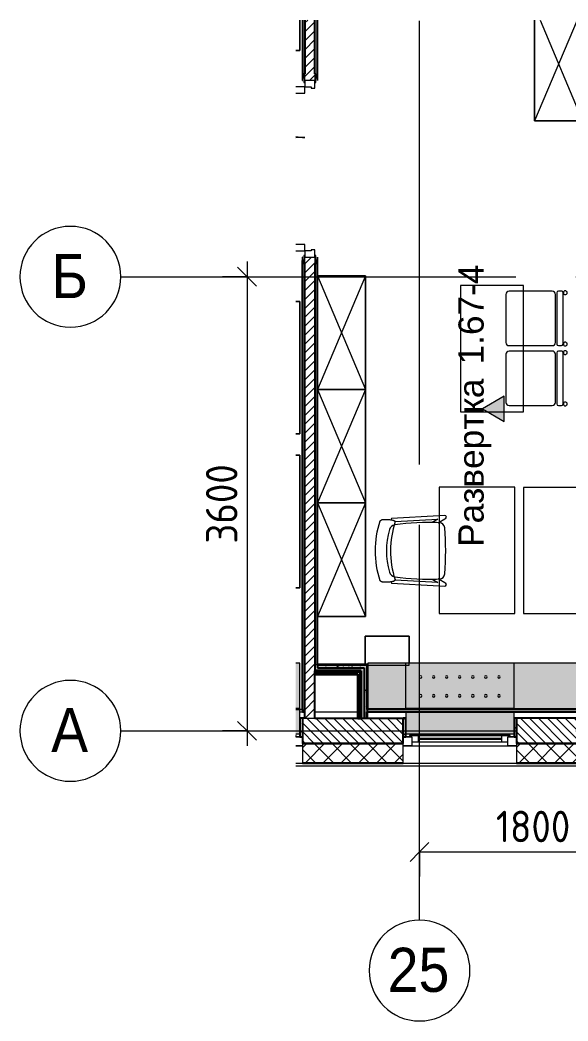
# Model space of a CAD drawing. Header units: millimetres. Extents: x 855 to 54851, y -2301 to 5636.
# Drawn here: x 7308 to 11657, y -2301 to 5636 of the extents above; entities that cross this region are included whole.
import ezdxf

# ---------------------------------------------------------------- set-up
doc = ezdxf.new("R2010")
doc.units = ezdxf.units.MM
doc.linetypes.add('Осевая', pattern=[3175, 635, -476.25, 1587.5, -476.25])
for name, color, linetype, lineweight in [('A-ANNO-DIMS', 7, 'Continuous', 9), ('A-ANNO-DIMS-100', 7, 'Continuous', 9), ('A-DOOR', 7, 'Continuous', 9), ('A-DOOR-1', 7, 'Continuous', 13), ('A-DOOR-FRAM', 7, 'Continuous', 13), ('A-GLAZ', 7, 'Continuous', 9), ('A-GLAZ-1', 7, 'Continuous', 13), ('A-WALL', 7, 'Continuous', 9), ('G-ANNO-SYMB', 7, 'Continuous', 9), ('I-FURN', 7, 'Continuous', 9), ('I-WALL', 7, 'Continuous', 9), ('Знаки', 7, 'Continuous', 9), ('Оси', 7, 'Continuous', 9), ('Оси-1', 7, 'Continuous', 20), ('Оси-2', 7, 'Осевая', 9)]:
    doc.layers.add(name, color=color, linetype=linetype, lineweight=lineweight)
for name, color, linetype, lineweight, true_color in [('A-WALL-1', 7, 'Continuous', 25, 0x3c3c3c), ('A-WALL-2', 7, 'Continuous', 35, 0x3c3c3c), ('A-WALL-3', 7, 'Continuous', 13, 0x3c3c3c), ('A-WALL-FNSH-1', 7, 'Continuous', 13, 0x3c3c3c), ('A-WALL-FNSH-2', 7, 'Continuous', 9, 0x3c3c3c), ('I-FURN-1', 7, 'Continuous', 9, 0xf0f0f0), ('I-FURN-2', 7, 'Continuous', 9, 0xaaaaaa)]:
    doc.layers.add(name, color=color, linetype=linetype, lineweight=lineweight, true_color=true_color)
doc.styles.add('Arial', font='arial.ttf', dxfattribs={"width": 0.9, "height": 350})
doc.styles.add('Arial_1', font='arial.ttf', dxfattribs={"height": 200})
doc.styles.add('ISOCPEUR_1', font='isocpeur.ttf', dxfattribs={"width": 0.9, "height": 250})
doc.dimstyles.new('ISO-2_5_0_9К_БОЛЬШОЙ', dxfattribs={"dimscale": 304.8, "dimtxt": 248.995294, "dimasz": 0.492126, "dimexe": 0.393701, "dimexo": 0.984252, "dimgap": 0, "dimtad": 1, "dimdec": 0, "dimrnd": 10, "dimzin": 0, "dimdsep": 46, "dimtxsty": 'ISOCPEUR_1', "dimblk1": 'OBLIQUE', "dimblk2": 'OBLIQUE', "dimsah": 1, "dimcen": 0.09, "dimdle": 0.393701, "dimazin": 0, "dimtfac": 1, "dimtdec": 4, "dimtix": 1, "dimtmove": 0, "dimatfit": 3, "dimfxl": 1, "dimtvp": 1, "dimtolj": 1, "dimtzin": 0, "dimarcsym": 2})
pattern_1 = [(0, (-82380.944, 0), (121.92, 30.48), [10.058, -81.382, 10.058, -81.382, -487.68]), (0, (-82380.944, 0), (121.92, 30.48), [-182.88, 10.058, -172.822, 10.058, -81.382, -213.36]), (0, (-82380.944, 0), (121.92, 30.48), [-457.2, 10.058, -50.902, 10.058, -142.342]), (120, (-82335.224, 15.24), (-87.356454, 90.345817), [10.058, -81.382, 10.058, -81.382, -487.68]), (120, (-82335.224, 15.24), (-87.356454, 90.345817), [-182.88, 10.058, -172.822, 10.058, -81.382, -213.36]), (120, (-82335.224, 15.24), (-87.356454, 90.345817), [-457.2, 10.058, -50.902, 10.058, -142.342]), (240, (-82319.984, 76.2), (-34.563546, -120.825817), [10.058, -81.382, 10.058, -81.382, -487.68]), (240, (-82319.984, 76.2), (-34.563546, -120.825817), [-182.88, 10.058, -172.822, 10.058, -81.382, -213.36]), (240, (-82319.984, 76.2), (-34.563546, -120.825817), [-457.2, 10.058, -50.902, 10.058, -142.342])]
pattern_2 = [(45, (-82380.94, 0), (-106.06602, 106.06602), []), (135, (-82380.94, 0), (-106.06602, -106.06602), [])]

# ---------------------------------------------------------------- blocks, each defined once
blk = doc.blocks.new('110_Дверь_СКБ_2Ст - Д-5_п_ Из игровой в коридор-32215844-План разверток пом_ 1_67_ Этаж 1')
at = {"layer": 'A-DOOR'}
for centre, radius, start, end in [((-637.5, 40), 900, 0, 4.61887), ((662.5, 40), 400, 169.57599, 180)]:
    blk.add_arc(centre, radius, start, end, dxfattribs=at)
at = {"layer": 'A-DOOR-1'}
for p, q in [((-637.5, 112.3), (-637.5, 40)), ((-587.5, 40), (-587.5, 112.3)), ((612.5, 112.3), (612.5, 40)), ((662.5, 40), (662.5, 112.3)), ((-637.5, 40), (-587.5, 40)), ((612.5, 40), (662.5, 40))]:
    blk.add_line(p, q, dxfattribs=at)
at = {"layer": 'A-DOOR-FRAM'}
for p, q in [((-672.5, 48), (-742.5, 48)), ((-742.5, 48), (-742.5, 40)), ((-742.5, 40), (-672.5, 40)), ((-637.5, 40), (-687.5, 40)), ((-687.5, 40), (-687.5, -40)), ((-672.5, 40), (-672.5, 48)), ((-637.5, -10), (-637.5, 40)), ((662.5, 40), (662.5, -10)), ((712.5, 40), (662.5, 40)), ((767.5, 48), (697.5, 48)), ((697.5, 48), (697.5, 40)), ((697.5, 40), (767.5, 40)), ((712.5, -40), (712.5, 40)), ((767.5, 40), (767.5, 48)), ((-672.5, -40), (-742.5, -40)), ((-742.5, -40), (-742.5, -48)), ((-742.5, -48), (-672.5, -48)), ((-672.5, -39), (-687.5, -39)), ((-687.5, -39), (-687.5, -40)), ((-687.5, -40), (-627.5, -40)), ((-687.5, -40), (-672.5, -40)), ((-672.5, -40), (-672.5, -39)), ((-672.5, -48), (-672.5, -40)), ((-627.5, -10), (-637.5, -10)), ((-627.5, -40), (-627.5, -10)), ((662.5, -10), (652.5, -10)), ((652.5, -10), (652.5, -40)), ((652.5, -40), (712.5, -40)), ((712.5, -39), (697.5, -39)), ((697.5, -39), (697.5, -40)), ((697.5, -40), (712.5, -40)), ((767.5, -40), (697.5, -40)), ((697.5, -40), (697.5, -48)), ((697.5, -48), (767.5, -48)), ((712.5, -40), (712.5, -39)), ((767.5, -48), (767.5, -40))]:
    blk.add_line(p, q, dxfattribs=at)
blk = doc.blocks.new('120_Окно_СКБ_1Ст - 120_Окно_СКБ_1Ст 900х2500_h_ с форточкой-22876038-План разверток пом_ 1_67_ Этаж 1')
at = {"layer": 'A-GLAZ'}
for p, q in [((-397.7, -57), (-450, -57)), ((-430, -127), (-400, -127))]:
    blk.add_line(p, q, dxfattribs=at)
at = {"layer": 'A-GLAZ-1'}
for p, q in [((-450, -127), (-450, -57)), ((-450, -57), (-397.7, -57)), ((-397.7, -127), (-450, -127)), ((-397.7, -127), (-400, -127)), ((-400, -127), (-400, -137)), ((-400, -137), (-397.7, -137)), ((-397.7, -137), (-400, -137))]:
    blk.add_line(p, q, dxfattribs=at)
blk = doc.blocks.new('120_Окно_СКБ_1Ст - 120_Окно_СКБ_1Ст 900х2500_h_ с форточкой-V1-План разверток пом_ 1_67_ Этаж 1')
at = {"layer": 'A-GLAZ'}
for p, q in [((450, -57), (-450, -57)), ((-430, -127), (-400, -127)), ((-330, -107), (330, -107)), ((330, -117), (-330, -117)), ((400, -127), (430, -127))]:
    blk.add_line(p, q, dxfattribs=at)
at = {"layer": 'A-GLAZ-1'}
for p, q in [((-450, -127), (-450, -57)), ((-450, -57), (-380, -57)), ((-380, -57), (-380, -127)), ((380, -127), (380, -57)), ((380, -57), (450, -57)), ((450, -57), (450, -127)), ((-380, -127), (-450, -127)), ((-380, -127), (-400, -127)), ((-400, -127), (-400, -137)), ((-400, -137), (400, -137)), ((400, -137), (-400, -137)), ((380, -87), (-380, -87)), ((-380, -87), (-380, -127)), ((-330, -137), (-330, -87)), ((330, -137), (330, -87)), ((380, -127), (380, -87)), ((450, -127), (380, -127)), ((400, -127), (380, -127)), ((400, -137), (400, -127))]:
    blk.add_line(p, q, dxfattribs=at)
blk = doc.blocks.new('Стол базовый прямоугольный - 1_89-25401668-План разверток пом_ 1_67_ Этаж 1')
at = {"layer": 'I-FURN-1'}
for p, q in [((500, 250), (-500, 250)), ((-500, 250), (-500, -250)), ((500, -250), (500, 250)), ((-500, -250), (500, -250))]:
    blk.add_line(p, q, dxfattribs=at)
blk = doc.blocks.new('M_Стул-Breuer - 1_87-25466819-План разверток пом_ 1_67_ Этаж 1')
at = {"layer": 'I-FURN-1'}
for p, q in [((190.5, 241.3), (-190.5, 241.3)), ((-215.9, 215.9), (-215.9, 100)), ((215.9, 100), (215.9, 215.9)), ((-215.9, 100), (-215.9, -127)), ((215.9, -127), (215.9, 100)), ((-190.5, -152.4), (190.5, -152.4)), ((-215.9, -176.2), (-215.9, -200.8)), ((203.2, -163.5), (-203.2, -163.5)), ((-203.2, -213.5), (203.2, -213.5)), ((215.9, -200.8), (215.9, -176.2))]:
    blk.add_line(p, q, dxfattribs=at)
for centre, radius, start, end in [((-190.5, 215.9), 25.4, 90, 180), ((190.5, 215.9), 25.4, 0, 90), ((-190.5, -127), 25.4, 180, 270), ((190.5, -127), 25.4, 270, 360), ((-203.5, -230.6), 15.1, 360, 180), ((-203.5, -230.6), 15.1, 180, 360), ((-203.2, -176.2), 12.7, 90, 180), ((-203.2, -200.8), 12.7, 180, 270), ((203.7, -230.6), 15.1, 360, 180), ((203.7, -230.6), 15.1, 180, 360), ((203.2, -176.2), 12.7, 360, 90), ((203.2, -200.8), 12.7, 270, 360)]:
    blk.add_arc(centre, radius, start, end, dxfattribs=at)
blk = doc.blocks.new('Стол базовый прямоугольный - 1_288-25474731-План разверток пом_ 1_67_ Этаж 1')
at = {"layer": 'I-FURN-1'}
for p, q in [((500, 300), (-500, 300)), ((-500, 300), (-500, -300)), ((500, -300), (500, 300)), ((-500, -300), (500, -300))]:
    blk.add_line(p, q, dxfattribs=at)
blk = doc.blocks.new('Chair_1 noor 78578 - 1_4-25422005-План разверток пом_ 1_67_ Этаж 1')
at = {"layer": 'I-FURN'}
for p, q in [((-130.5, 405.7), (-130.5, 344.8)), ((359.1, 344.8), (359.1, 405.7)), ((-141.2, 329.7), (-162.6, -47.4)), ((391.2, -47.4), (369.8, 329.7)), ((-136.5, -37.1), (-117.3, 302)), ((345.9, 302), (365.1, -37.1)), ((-110.2, 8.6), (-136.5, -37.1)), ((365.1, -37.1), (338.8, 8.6)), ((-162.6, -47.4), (-165.1, -92)), ((-139.7, -93.5), (-113.1, -47.4)), ((-113.1, -47.4), (-108.8, -39.9)), ((-108.5, -47.4), (-108.4, -49.7)), ((337, -49.7), (337.1, -47.4)), ((337.4, -39.9), (341.7, -47.4)), ((341.7, -47.4), (368.3, -93.5)), ((393.7, -92), (391.2, -47.4))]:
    blk.add_line(p, q, dxfattribs=at)
for centre, radius, start, end in [((114.3, -271.9), 732.8, 71.31737, 108.68328), ((114.3, -279.3), 660.4, 111.69998, 112.75632), ((-37.4, 344.8), 93.1, 180, 204.98637), ((-37.4, 344.8), 93.1, 186.47848, 204.98637), ((114.3, -408), 746, 71.94453, 107.82764), ((-41.4, 297.5), 50.8, 106.17353, 171.9659), ((114.3, -239.2), 609.6, 73.82647, 106.17353), ((270, 297.5), 50.8, 8.0341, 73.82647), ((266, 344.8), 93.1, 334.47697, 360), ((266, 344.8), 93.1, 335.01363, 353.52152), ((114.3, -279.3), 660.4, 67.24368, 68.30002), ((-116, 308.2), 6.35, 204.98637, 258.40915), ((-116, 308.2), 6.35, 204.98637, 287.82764), ((1798.9, 37.7), 1909.3, 171.9659, 182.55516), ((-1570.3, 37.7), 1909.3, 357.44484, 8.0341), ((344.3, 307.4), 6.35, 281.41858, 334.47697), ((344.6, 308.2), 6.35, 281.59085, 335.01363), ((1798.9, 37.7), 1909.3, 180.87613, 182.33066), ((-1570.3, 37.7), 1909.3, 357.66934, 359.12387), ((-64, -47.7), 44.5, 182.62606, 265.09121), ((292.6, -47.7), 44.4, 275.93956, 357.37394), ((-152.4, -92.7), 12.7, 176.75, 356.75), ((114.8, 2033.8), 2133.6, 265.09121, 274.90442), ((381, -92.7), 12.7, 183.25, 3.25)]:
    blk.add_arc(centre, radius, start, end, dxfattribs=at)
for points in [[(-120.4, 422.3), (-122, 420.8), (-124.7, 417.8), (-127.8, 413.5), (-129.8, 409.4), (-130.4, 406.9), (-130.5, 405.7)], [(359.1, 405.7), (359, 406.9), (358.4, 409.4), (356.4, 413.5), (353.3, 417.8), (350.6, 420.8), (349, 422.3)]]:
    blk.add_open_spline(points, degree=3, dxfattribs=at)
blk = doc.blocks.new('Шкаф параметрический - 1_268-V7-План разверток пом_ 1_67_ Этаж 1')
at = {"layer": 'I-FURN-1'}
for p, q in [((101.4, 42.8), (900, 380)), ((900, 380), (101.4, 380)), ((101.4, 380), (900, 380)), ((101.4, 337.2), (900, 0)), ((900, 0), (900, 380)), ((900, 380), (900, 0)), ((101.4, 0), (900, 0)), ((900, 0), (101.4, 0))]:
    blk.add_line(p, q, dxfattribs=at)
blk = doc.blocks.new('Шкаф параметрический - 1_286-25588646-План разверток пом_ 1_67_ Этаж 1')
at = {"layer": 'I-FURN-1'}
for p, q in [((0, 0), (900, 380)), ((0, 380), (900, 0)), ((900, 380), (0, 380)), ((0, 380), (0, 0)), ((0, 0), (0, 380)), ((0, 380), (900, 380)), ((900, 0), (900, 380)), ((900, 380), (900, 0)), ((0, 0), (900, 0)), ((900, 0), (0, 0))]:
    blk.add_line(p, q, dxfattribs=at)
blk = doc.blocks.new('Зашивка радиатора_ с перфорацией М1_1 - Зашивка радиатора_ с перфорацией М1_1-31131234-План разверток пом_ 1_67_ Этаж 1')
at = {"layer": 'Знаки'}
for points in [[(-430, 380), (-430, 180), (-397.7, 180), (-397.7, 380)], [(-397.7, 180), (-430, 180), (-430, -179.9), (-397.7, -179.9), (-397.7, 173.3)]]:
    blk.add_hatch(color=256, dxfattribs=at).paths.add_polyline_path(points)
for p, q in [((-397.7, 380), (-430, 380)), ((-430, 257.4), (-430, 180)), ((-430, 180), (-397.7, 180)), ((-397.7, 180), (-430, 180)), ((-430, 180), (-430, -179.9)), ((-430, -179.9), (-397.7, -179.9))]:
    blk.add_line(p, q, dxfattribs=at)
blk = doc.blocks.new('Зашивка радиатора_ с перфорацией М1_1 - Зашивка радиатора_ с перфорацией М1_1-V9-План разверток пом_ 1_67_ Этаж 1')
at = {"layer": 'Знаки'}
h = blk.add_hatch(color=256, dxfattribs=at)
h.paths.add_polyline_path([(73.8, 380), (-430, 380), (-430, 207.4), (430, 207.4), (430, 380)])
h.paths.add_polyline_path([(380.9, 187.4), (-430, 187.4), (-430, 180), (430, 180), (430, 187.4)])
h = blk.add_hatch(color=256, dxfattribs=at)
h.paths.add_polyline_path([(380.9, 180), (-430, 180), (-430, -179.9), (430.2, -179.9), (430.2, 180)])
h.paths.add_polyline_path([(104.7, 90.4), (109.7, 89), (113.4, 85.4), (114.7, 80.4), (113.4, 75.4), (109.7, 71.7), (104.7, 70.4), (99.7, 71.7), (96.1, 75.4), (94.7, 80.4), (96.1, 85.4), (99.7, 89), (102.2, 90)])
h.paths.add_polyline_path([(-102.8, 90.4), (-97.8, 89), (-94.1, 85.4), (-92.8, 80.4), (-94.1, 75.4), (-97.8, 71.7), (-102.8, 70.4), (-107.8, 71.7), (-111.4, 75.4), (-112.8, 80.4), (-111.4, 85.4), (-107.8, 89), (-105.3, 90)])
h.paths.add_polyline_path([(-206.5, 90.4), (-201.5, 89), (-197.8, 85.4), (-196.5, 80.4), (-197.8, 75.4), (-201.5, 71.7), (-206.5, 70.4), (-211.5, 71.7), (-215.2, 75.4), (-216.5, 80.4), (-215.2, 85.4), (-211.5, 89), (-209.1, 90)])
h.paths.add_polyline_path([(-310.3, 90.4), (-305.3, 89), (-301.6, 85.4), (-300.3, 80.4), (-301.6, 75.4), (-305.3, 71.7), (-310.3, 70.4), (-315.3, 71.7), (-318.9, 75.4), (-320.3, 80.4), (-318.9, 85.4), (-315.3, 89), (-312.8, 90)])
h.paths.add_polyline_path([(312.2, 90.4), (317.2, 89), (320.9, 85.4), (322.2, 80.4), (320.9, 75.4), (317.2, 71.7), (312.2, 70.4), (307.2, 71.7), (303.6, 75.4), (302.2, 80.4), (303.6, 85.4), (307.2, 89), (309.7, 90)])
h.paths.add_polyline_path([(1, 90.4), (6, 89), (9.7, 85.4), (11, 80.4), (9.7, 75.4), (6, 71.7), (1, 70.4), (-4, 71.7), (-7.7, 75.4), (-9, 80.4), (-7.7, 85.4), (-4, 89), (-1.6, 90)])
h.paths.add_polyline_path([(208.5, 90.4), (213.5, 89), (217.2, 85.4), (218.5, 80.4), (217.2, 75.4), (213.5, 71.7), (208.5, 70.4), (203.5, 71.7), (199.8, 75.4), (198.5, 80.4), (199.8, 85.4), (203.5, 89), (205.9, 90)])
h.paths.add_polyline_path([(312.2, -59.6), (317.2, -61), (320.9, -64.6), (322.2, -69.6), (320.9, -74.6), (317.2, -78.3), (312.2, -79.6), (307.2, -78.3), (303.6, -74.6), (302.2, -69.6), (303.6, -64.6), (307.2, -61), (309.7, -60)])
h.paths.add_polyline_path([(-206.5, -59.6), (-201.5, -61), (-197.8, -64.6), (-196.5, -69.6), (-197.8, -74.6), (-201.5, -78.3), (-206.5, -79.6), (-211.5, -78.3), (-215.2, -74.6), (-216.5, -69.6), (-215.2, -64.6), (-211.5, -61), (-209.1, -60)])
h.paths.add_polyline_path([(-102.8, -59.6), (-97.8, -61), (-94.1, -64.6), (-92.8, -69.6), (-94.1, -74.6), (-97.8, -78.3), (-102.8, -79.6), (-107.8, -78.3), (-111.4, -74.6), (-112.8, -69.6), (-111.4, -64.6), (-107.8, -61), (-105.3, -60)])
h.paths.add_polyline_path([(-310.3, -59.6), (-305.3, -61), (-301.6, -64.6), (-300.3, -69.6), (-301.6, -74.6), (-305.3, -78.3), (-310.3, -79.6), (-315.3, -78.3), (-318.9, -74.6), (-320.3, -69.6), (-318.9, -64.6), (-315.3, -61), (-312.8, -60)])
h.paths.add_polyline_path([(104.7, -59.6), (109.7, -61), (113.4, -64.6), (114.7, -69.6), (113.4, -74.6), (109.7, -78.3), (104.7, -79.6), (99.7, -78.3), (96.1, -74.6), (94.7, -69.6), (96.1, -64.6), (99.7, -61), (102.2, -60)])
h.paths.add_polyline_path([(208.5, -59.6), (213.5, -61), (217.2, -64.6), (218.5, -69.6), (217.2, -74.6), (213.5, -78.3), (208.5, -79.6), (203.5, -78.3), (199.8, -74.6), (198.5, -69.6), (199.8, -64.6), (203.5, -61), (205.9, -60)])
h.paths.add_polyline_path([(1, -59.6), (6, -61), (9.7, -64.6), (11, -69.6), (9.7, -74.6), (6, -78.3), (1, -79.6), (-4, -78.3), (-7.7, -74.6), (-9, -69.6), (-7.7, -64.6), (-4, -61), (-1.6, -60)])
for p, q in [((430, 380), (-430, 380)), ((-430, 257.4), (-430, 207.4)), ((430, 207.4), (430, 257.4)), ((-430, 187.4), (-430, 180)), ((-430, 180), (430, 180)), ((430.2, 180), (-430, 180)), ((-430, 180), (-430, -179.9)), ((430, 180), (430, 187.4)), ((430.2, -163.6), (430.2, 180)), ((-430, -179.9), (401.3, -179.9)), ((401.3, -179.9), (430.2, -179.9)), ((430.2, -179.9), (430.2, -163.6))]:
    blk.add_line(p, q, dxfattribs=at)
for centre, start, end in [((-310.3, 80.4), 180, 0), ((-310.3, 80.4), 0, 180), ((-206.5, 80.4), 0, 180), ((-206.5, 80.4), 180, 360), ((-102.8, 80.4), 0, 180), ((-102.8, 80.4), 180, 0), ((1, 80.4), 0, 180), ((1, 80.4), 180, 0), ((104.7, 80.4), 0, 180), ((104.7, 80.4), 180, 360), ((208.5, 80.4), 0, 180), ((208.5, 80.4), 180, 0), ((312.2, 80.4), 0, 180), ((312.2, 80.4), 180, 0), ((-310.3, -69.6), 0, 180), ((-310.3, -69.6), 180, 0), ((-206.5, -69.6), 0, 180), ((-206.5, -69.6), 180, 0), ((-102.8, -69.6), 0, 180), ((-102.8, -69.6), 180, 0), ((1, -69.6), 0, 180), ((1, -69.6), 180, 0), ((104.7, -69.6), 0, 180), ((104.7, -69.6), 180, 0), ((208.5, -69.6), 0, 180), ((208.5, -69.6), 180, 0), ((312.2, -69.6), 0, 180), ((312.2, -69.6), 180, 0)]:
    blk.add_arc(centre, 10, start, end, dxfattribs=at)
blk = doc.blocks.new('Зашивка без перфорации М3_2_1 - М3_2_1-31134930-План разверток пом_ 1_67_ Этаж 1')
at = {"layer": 'Знаки'}
blk.add_hatch(color=256, dxfattribs=at).paths.add_polyline_path([(-171.9, 180), (-430, 180), (-430, -179.9), (-129.8, -179.9), (-129.8, 180)])
for p, q in [((-129.8, 180), (-430, 180)), ((-430, 180), (-430, -163.6)), ((-129.8, -163.6), (-129.8, 180)), ((-430, -163.6), (-430, -179.9)), ((-430, -179.9), (-129.8, -179.9)), ((-129.8, -179.9), (-129.8, -163.6))]:
    blk.add_line(p, q, dxfattribs=at)
blk = doc.blocks.new('Зашивка_ торцевая панель - Зашивка_ торцевая панель Т2-31135790-План разверток пом_ 1_67_ Этаж 1')
at = {"layer": 'Знаки'}
blk.add_hatch(color=256, dxfattribs=at).paths.add_polyline_path([(-426.2, -160), (-426.2, 180), (-430, 180), (-430, -160)])
for p, q in [((-430, 180), (-426.2, 180)), ((-430, -160), (-426.2, -160))]:
    blk.add_line(p, q, dxfattribs=at)
blk = doc.blocks.new('Зашивка_ опоясывающая панель - Зашивка_ опоясывающая панель Т2_1-31135794-План разверток пом_ 1_67_ Этаж 1')
at = {"layer": 'Знаки'}
blk.add_line((-430, -155.7), (-430, -154.5), dxfattribs=at)
blk = doc.blocks.new('Зашивка без перфорации М3_2_1 - М3_2_2-31135864-План разверток пом_ 1_67_ Этаж 1')
at = {"layer": 'Знаки'}
blk.add_hatch(color=256, dxfattribs=at).paths.add_polyline_path([(647.6, 180), (-430, 180), (-430, -179.9), (760.2, -179.9), (760.2, 180)])
for p, q in [((760.2, 180), (-430, 180)), ((-430, 180), (-430, -179.9)), ((760.2, -179.9), (760.2, 180)), ((-430, -179.9), (760.2, -179.9))]:
    blk.add_line(p, q, dxfattribs=at)
blk = doc.blocks.new('Ось сетки - D8-29747960-План разверток пом_ 1_67_ Этаж 1')
at = {"layer": 'Оси-1'}
for start, end in [(360, 180), (180, 360)]:
    blk.add_arc((0, 0), 4, start, end, dxfattribs=at)
blk = doc.blocks.new('DIMBLOCK1-План разверток пом_ 1_67_ Этаж 1')
at = {"layer": 'A-ANNO-DIMS-100'}
for p, q in [((10479.1, -1154.1), (10479.1, -840.2)), ((12279.1, -1154.1), (12279.1, -840.2)), ((10479.1, -960.2), (12279.1, -960.2)), ((10479.1, -960.2), (10479.1, -1154.1)), ((12279.1, -960.2), (12279.1, -1154.1))]:
    blk.add_line(p, q, dxfattribs=at)
at = {"layer": 'A-ANNO-DIMS-100', "lineweight": 20}
for p, q in [((10479.1, -960.2), (10554.1, -885.2)), ((12279.1, -960.2), (12354.1, -885.2)), ((10479.1, -960.2), (10404.1, -1035.2)), ((12279.1, -960.2), (12204.1, -1035.2))]:
    blk.add_line(p, q, dxfattribs=at)
at = {"layer": 'A-ANNO-DIMS-100', "color": 0, "insert": (11084.6, -633.6), "char_height": 250, "width": 706.764, "attachment_point": 1, "line_spacing_factor": 1.149209, "style": 'ISOCPEUR_1'}
blk.add_mtext('1800', dxfattribs=at)
blk = doc.blocks.new('_Oblique')
at = {"color": 0, "linetype": 'ByBlock', "lineweight": -2}
blk.add_line((-0.5, -0.5), (0.5, 0.5), dxfattribs=at)
blk = doc.blocks.new('DIMBLOCK4-План разверток пом_ 1_67_ Этаж 1')
at = {"layer": 'A-ANNO-DIMS-100', "lineweight": 20}
for p, q in [((9110.3, 3600), (9035.3, 3675)), ((9110.3, 3600), (9185.3, 3525)), ((9110.3, 0), (9035.3, 75)), ((9110.3, 0), (9185.3, -75))]:
    blk.add_line(p, q, dxfattribs=at)
at = {"layer": 'A-ANNO-DIMS-100'}
for p, q in [((9110.3, 3720), (9110.3, -120)), ((8916.3, 3600), (9230.3, 3600)), ((9110.3, 3600), (8916.3, 3600)), ((8916.3, 0), (9230.3, 0)), ((9110.3, 0), (8916.3, 0))]:
    blk.add_line(p, q, dxfattribs=at)
at = {"layer": 'A-ANNO-DIMS-100', "color": 0, "insert": (8783.7, 1484), "char_height": 250, "width": 758.478, "attachment_point": 1, "rotation": 90, "line_spacing_factor": 1.149209, "style": 'ISOCPEUR_1'}
blk.add_mtext('3600', dxfattribs=at)
blk = doc.blocks.new('Фасад - Марка фасада_Указатель-25386507-План разверток пом_ 1_67_ Этаж 1')
at = {"layer": 'G-ANNO-SYMB'}
blk.add_hatch(color=256, dxfattribs=at).paths.add_polyline_path([(-1, 0), (0, 1.732), (1, 0), (0, 0)])
for p, q in [((0, 1.732), (-1, 0)), ((1, 0), (0, 1.732)), ((-1, 0), (0, 0)), ((0, 0), (1, 0))]:
    blk.add_line(p, q, dxfattribs=at)

msp = doc.modelspace()

# ---------------------------------------------------------------- hatches: boundary and pattern name
at = {"layer": 'A-WALL'}
h = msp.add_hatch(dxfattribs=at)
h.set_pattern_fill('FP_1', color=256, style=0, pattern_type=2)
h.set_pattern_definition([(135, (-82380.944, 0), (-35.35534, -35.35534), [])])
h.paths.add_polyline_path([(19324.7, -100), (19324.7, 100), (18449.1, 100), (18449.1, -100), (18710.5, -100)])
h.paths.add_polyline_path([(15639.2, -100), (15724.1, -100), (15724.1, 100), (14724.1, 100), (14724.1, -100), (15025, -100)])
h.paths.add_polyline_path([(17482, -100), (17549.1, -100), (17549.1, 100), (16649.1, 100), (16649.1, -100), (16867.7, -100)])
h.paths.add_polyline_path([(12399.1, -100), (12399.1, 100), (11249.1, 100), (11249.1, -100), (11953.7, -100)])
h.paths.add_polyline_path([(10349.1, -100), (10349.1, 100), (9549.1, 100), (9549.1, -100), (10111, -100)])
h = msp.add_hatch(dxfattribs=at)
h.set_pattern_fill('FP_3', color=256, style=0, pattern_type=2)
h.set_pattern_definition([(45, (-82380.94, 0), (-70.71068, 70.71068), []), (135, (-82380.94, 0), (-70.71068, -70.71068), [])])
h.paths.add_polyline_path([(18710.5, -250), (19324.7, -250), (19324.7, -100), (18449.1, -100), (18449.1, -250)])
h.paths.add_polyline_path([(17482, -250), (17549.1, -250), (17549.1, -100), (16649.1, -100), (16649.1, -250), (16867.7, -250)])
h.paths.add_polyline_path([(15025, -250), (15749.1, -250), (15749.1, -100), (14699.1, -100), (14699.1, -250)])
h.paths.add_polyline_path([(12399.1, -250), (12399.1, -100), (11249.1, -100), (11249.1, -250), (11953.7, -250)])
h.paths.add_polyline_path([(10349.1, -250), (10349.1, -100), (9549.1, -100), (9549.1, -250), (10111, -250)])
at = {"layer": 'I-WALL'}
h = msp.add_hatch(dxfattribs=at)
h.set_pattern_fill('FP_7', color=256, style=0, pattern_type=2)
h.set_pattern_definition(pattern_1)
h.paths.add_polyline_path([(9549.1, 170), (9569.1, 170), (9568.9, 3700), (9561.1, 3700), (9561.1, 3730), (9549.1, 3730), (9549.1, 171)])
h.paths.add_polyline_path([(9549.1, 5180), (9561.1, 5180), (9561.1, 5210), (9569.1, 5210), (9569.1, 5635.8), (9549.1, 5635.8)])
h = msp.add_hatch(dxfattribs=at)
h.set_pattern_fill('FP_2', color=256, style=0, pattern_type=2)
h.set_pattern_definition([(45, (-82380.944, 0), (-35.35534, 35.35534), [])])
h.paths.add_polyline_path([(9649.1, 100), (9648.1, 3755), (9569.1, 3755), (9569.1, 100)])
h.paths.add_polyline_path([(9569.1, 5155), (9649.1, 5155), (9649.1, 5635.8), (9569.1, 5635.8), (9569.1, 5210)])
h = msp.add_hatch(dxfattribs=at)
h.set_pattern_fill('FP_7', color=256, style=0, pattern_type=2)
h.set_pattern_definition(pattern_1)
h.paths.add_polyline_path([(9649.1, 525), (9669.1, 525), (9669.1, 3730), (9657.1, 3730), (9657.1, 3700), (9649.1, 3700), (9649.1, 792.9)])
h.paths.add_polyline_path([(9669.1, 5180), (9669.1, 5635.8), (9649.1, 5635.8), (9649.5, 5210), (9657.1, 5210), (9657.1, 5180)])
for points in [[(10015.1, 475), (10065.1, 475), (10065.1, 525), (9649.1, 525), (9649.1, 475), (9803.9, 475)], [(10065.1, 100), (10065.1, 475), (10015.1, 475), (10015.1, 100)]]:
    msp.add_hatch(color=256, dxfattribs=at).paths.add_polyline_path(points)
h = msp.add_hatch(dxfattribs=at)
h.set_pattern_fill('FP_7', color=256, style=0, pattern_type=2)
h.set_pattern_definition(pattern_1)
h.paths.add_polyline_path([(10040.1, 500), (10060.1, 500), (10060.1, 520), (9669.1, 520), (9669.1, 500), (9803.9, 500)])
h = msp.add_hatch(dxfattribs=at)
h.set_pattern_fill('FP_7', color=256, style=0, pattern_type=2)
h.set_pattern_definition(pattern_1)
h.paths.add_polyline_path([(10060.1, 100), (10060.1, 500), (10040.1, 500), (10040.1, 100)])
h = msp.add_hatch(dxfattribs=at)
h.set_pattern_fill('FP_8', color=256, style=0, pattern_type=2)
h.set_pattern_definition(pattern_2)
h.paths.add_polyline_path([(10002.6, 462.5), (10015.1, 462.5), (10015.1, 475), (9649.1, 475), (9649.1, 462.5), (9803.9, 462.5)])
h = msp.add_hatch(dxfattribs=at)
h.set_pattern_fill('FP_8', color=256, style=0, pattern_type=2)
h.set_pattern_definition(pattern_2)
h.paths.add_polyline_path([(9990.1, 450), (10002.6, 450), (10002.6, 462.5), (9649.1, 462.5), (9649.1, 450), (9803.9, 450)])
h = msp.add_hatch(dxfattribs=at)
h.set_pattern_fill('FP_8', color=256, style=0, pattern_type=2)
h.set_pattern_definition(pattern_2)
h.paths.add_polyline_path([(10002.6, 100), (10002.6, 450), (9990.1, 450), (9990.1, 100)])
h = msp.add_hatch(dxfattribs=at)
h.set_pattern_fill('FP_8', color=256, style=0, pattern_type=2)
h.set_pattern_definition(pattern_2)
h.paths.add_polyline_path([(10015.1, 100), (10015.1, 462.5), (10002.6, 462.5), (10002.6, 100)])
h = msp.add_hatch(dxfattribs=at)
h.set_pattern_fill('FP_7', color=256, style=0, pattern_type=2)
h.set_pattern_definition(pattern_1)
h.paths.add_polyline_path([(9569.1, 150), (9569.1, 170), (9549.1, 170), (9549.1, 150)])
h = msp.add_hatch(dxfattribs=at)
h.set_pattern_fill('FP_7', color=256, style=0, pattern_type=2)
h.set_pattern_definition(pattern_1)
h.paths.add_polyline_path([(14699.1, 150), (14699.1, 170), (10060.1, 170), (10060.1, 150), (14410.7, 150)])
h = msp.add_hatch(dxfattribs=at)
h.set_pattern_fill('FP_7', color=256, style=0, pattern_type=2)
h.set_pattern_definition(pattern_1)
h.paths.add_polyline_path([(9549.1, -48), (9549.1, 100), (9529.1, 100), (9529.1, -48)])
h = msp.add_hatch(dxfattribs=at)
h.set_pattern_fill('FP_7', color=256, style=0, pattern_type=2)
h.set_pattern_definition(pattern_1)
h.paths.add_polyline_path([(10369.1, -48), (10369.1, 100), (10349.1, 100), (10349.1, -48)])
h = msp.add_hatch(dxfattribs=at)
h.set_pattern_fill('FP_7', color=256, style=0, pattern_type=2)
h.set_pattern_definition(pattern_1)
h.paths.add_polyline_path([(11249.1, -48), (11249.1, 100), (11229.1, 100), (11229.1, -48)])

# ---------------------------------------------------------------- linework, layer by layer
at = {"layer": 'A-WALL'}
for p, q in [((9649.1, 525), (9669.1, 525)), ((10002.6, 462.5), (9649.1, 462.5)), ((10002.6, 100), (10002.6, 462.5)), ((9569.1, 100), (9649.1, 100)), ((9549.1, -258), (9496.7, -258)), ((19324.7, -280), (9496.7, -280)), ((9549.1, -250), (10349.1, -250)), ((11249.1, -258), (10349.1, -258)), ((11249.1, -250), (12399.1, -250))]:
    msp.add_line(p, q, dxfattribs=at)
at = {"layer": 'A-WALL-1'}
for p, q in [((9549.1, 5635.8), (9549.1, 5180)), ((9569.1, 5635.8), (9569.1, 5210)), ((9649.1, 5210), (9649.1, 5635.8)), ((9669.1, 5180), (9669.1, 5635.8)), ((9549.1, 5180), (9561.1, 5180)), ((9657.1, 5180), (9669.1, 5180)), ((9561.1, 3730), (9549.1, 3730)), ((9549.1, 170), (9549.1, 3730)), ((9569.1, 100), (9569.1, 3700)), ((9649.1, 3700), (9649.1, 475)), ((9669.1, 3730), (9657.1, 3730)), ((9669.1, 525), (9669.1, 3730)), ((10065.1, 525), (9669.1, 525)), ((10060.1, 520), (9669.1, 520)), ((9669.1, 520), (9669.1, 500)), ((9669.1, 500), (10040.1, 500)), ((10040.1, 500), (10040.1, 100)), ((10060.1, 520), (10060.1, 170)), ((10065.1, 100), (10065.1, 525)), ((9649.1, 100), (9649.1, 450)), ((9549.1, 170), (9549.1, 150)), ((14679.1, 170), (10060.1, 170)), ((9529.1, 100), (9529.1, -48)), ((9549.1, 100), (9529.1, 100)), ((9549.1, 150), (9569.1, 150)), ((9569.1, 100), (9549.1, 100)), ((9549.1, 100), (9549.1, -100)), ((9649.1, 100), (10349.1, 100)), ((10060.1, 100), (10060.1, 150)), ((10060.1, 150), (14699.1, 150)), ((10349.1, -100), (10349.1, 100)), ((10369.1, 100), (10349.1, 100)), ((10369.1, -48), (10369.1, 100)), ((11229.1, 100), (11229.1, -48)), ((11249.1, 100), (11229.1, 100)), ((12399.1, 100), (11249.1, 100)), ((11249.1, 100), (11249.1, -100)), ((9529.1, -48), (9549.1, -48)), ((10349.1, -48), (10369.1, -48)), ((11229.1, -48), (11249.1, -48)), ((9549.1, -100), (10349.1, -100)), ((10349.1, -100), (9549.1, -100)), ((11249.1, -100), (12399.1, -100)), ((12399.1, -100), (11249.1, -100))]:
    msp.add_line(p, q, dxfattribs=at)
at = {"layer": 'A-WALL-2'}
for p, q in [((9649.1, 475), (9649.1, 450)), ((10015.1, 475), (9649.1, 475)), ((9649.1, 450), (9990.1, 450)), ((9990.1, 450), (9990.1, 100)), ((10015.1, 100), (10015.1, 475)), ((9990.1, 100), (10015.1, 100))]:
    msp.add_line(p, q, dxfattribs=at)
at = {"layer": 'A-WALL-3'}
for p, q in [((9549.1, -100), (9549.1, -250)), ((10349.1, -250), (10349.1, -100)), ((11249.1, -100), (11249.1, -250))]:
    msp.add_line(p, q, dxfattribs=at)
at = {"layer": 'A-WALL-FNSH-1'}
for p, q in [((9548.1, 5635.8), (9548.1, 5155)), ((9670.1, 5155), (9670.1, 5635.8)), ((9549.1, 5155), (9549.1, 5180)), ((9669.1, 5180), (9669.1, 5155)), ((9548.1, 5155), (9549.1, 5155)), ((9669.1, 5155), (9670.1, 5155)), ((9549.1, 3755), (9548.1, 3755)), ((9548.1, 3755), (9548.1, 171)), ((9549.1, 3730), (9549.1, 3755)), ((9669.1, 3755), (9669.1, 3730)), ((9670.1, 3755), (9669.1, 3755)), ((9670.1, 521), (9670.1, 3755)), ((9669.1, 525), (9669.1, 520)), ((10061.1, 521), (9670.1, 521)), ((10061.1, 171), (10061.1, 521)), ((9496.7, 171), (9549.1, 171)), ((9496.7, 170), (9549.1, 170)), ((10349.1, 171), (10061.1, 171)), ((10349.1, 170), (10349.1, 171)), ((12399.1, 171), (11249.1, 171)), ((11249.1, 171), (11249.1, 170)), ((9528.1, 100), (9528.1, -48)), ((9529.1, 100), (9528.1, 100)), ((10370.1, 100), (10369.1, 100)), ((10370.1, -48), (10370.1, 100)), ((11228.1, 100), (11228.1, -48)), ((11229.1, 100), (11228.1, 100)), ((9528.1, -48), (9529.1, -48)), ((10369.1, -48), (10370.1, -48)), ((11228.1, -48), (11229.1, -48)), ((9549.1, -250), (9549.1, -253)), ((9549.1, -253), (10349.1, -253)), ((10349.1, -253), (10349.1, -250)), ((11249.1, -250), (11249.1, -253)), ((11249.1, -253), (12399.1, -253))]:
    msp.add_line(p, q, dxfattribs=at)
at = {"layer": 'A-WALL-FNSH-2'}
for p, q in [((9549.1, -253), (9549.1, -258)), ((9549.1, -258), (10349.1, -258)), ((10349.1, -258), (10349.1, -253)), ((11249.1, -253), (11249.1, -258)), ((11249.1, -258), (12399.1, -258))]:
    msp.add_line(p, q, dxfattribs=at)
at = {"layer": 'I-FURN-1'}
for p, q in [((9529.1, 5395), (9529.1, 5635.8)), ((9529.1, 5635.8), (9529.1, 5395)), ((9496.7, 5395), (9529.1, 5395)), ((9529.1, 5395), (9496.7, 5395)), ((9529.1, 3405), (9496.7, 3405)), ((9496.7, 3405), (9529.1, 3405)), ((9529.1, 2355), (9529.1, 3405)), ((9529.1, 3405), (9529.1, 2355)), ((9496.7, 2355), (9529.1, 2355)), ((9529.1, 2355), (9496.7, 2355)), ((9529.1, 2185), (9496.7, 2185)), ((9496.7, 2185), (9529.1, 2185)), ((9529.1, 1135), (9529.1, 2185)), ((9529.1, 2185), (9529.1, 1135)), ((9496.7, 1135), (9529.1, 1135)), ((9529.1, 1135), (9496.7, 1135)), ((10397.7, 751), (10047.7, 751)), ((10047.7, 751), (10047.7, 525)), ((10047.7, 525), (10047.7, 751)), ((10047.7, 751), (10397.7, 751)), ((10397.7, 521), (10397.7, 751)), ((10397.7, 751), (10397.7, 537.3)), ((10065.1, 521), (10397.7, 521)), ((10068.8, 521), (10065.1, 521))]:
    msp.add_line(p, q, dxfattribs=at)
at = {"layer": 'I-WALL'}
for p, q in [((10349.1, 171), (10369.1, 171)), ((11229.1, 171), (11249.1, 171)), ((9529.1, 150), (9549.1, 150)), ((9649.1, 150), (9990.1, 150))]:
    msp.add_line(p, q, dxfattribs=at)
at = {"layer": 'Оси'}
for p, q in [((10479.1, 3130), (10479.1, 5630)), ((8107.6, 3600), (10607.6, 3600)), ((10479.1, -1500.6), (10479.1, 999.4)), ((8107.6, 0), (10607.6, 0))]:
    msp.add_line(p, q, dxfattribs=at)
at = {"layer": 'Оси-2'}
for p, q in [((10607.6, 3600), (16730.1, 3600)), ((10479.1, 999.4), (10479.1, 3130)), ((10607.6, 0), (16730.1, 0))]:
    msp.add_line(p, q, dxfattribs=at)

# ---------------------------------------------------------------- block references
at = {"layer": 'A-DOOR', "rotation": 89.99999999999991}
msp.add_blockref('110_Дверь_СКБ_2Ст - Д-5_п_ Из игровой в коридор-32215844-План разверток пом_ 1_67_ Этаж 1', (9609.1, 4442.5), dxfattribs=at)
at = {"layer": 'A-GLAZ', "rotation": 180}
for name, p in [('120_Окно_СКБ_1Ст - 120_Окно_СКБ_1Ст 900х2500_h_ с форточкой-22876038-План разверток пом_ 1_67_ Этаж 1', (9099.1, -175)), ('120_Окно_СКБ_1Ст - 120_Окно_СКБ_1Ст 900х2500_h_ с форточкой-V1-План разверток пом_ 1_67_ Этаж 1', (10799.1, -175))]:
    msp.add_blockref(name, p, dxfattribs=at)
at = {"layer": 'G-ANNO-SYMB', "xscale": 99.99999999999993, "yscale": 99.99999999999993, "zscale": 99.99999999999993, "rotation": 89.99999999999962}
msp.add_blockref('Фасад - Марка фасада_Указатель-25386507-План разверток пом_ 1_67_ Этаж 1', (11151.7, 2553), dxfattribs=at)
at = {"layer": 'I-FURN-1'}
for name, p, rotation in [('Шкаф параметрический - 1_268-V7-План разверток пом_ 1_67_ Этаж 1', (11392.6, 5737.2), 269.9999999999994), ('Шкаф параметрический - 1_286-25588646-План разверток пом_ 1_67_ Этаж 1', (9669.7, 3607.5), 269.9999999999994), ('Стол базовый прямоугольный - 1_89-25401668-План разверток пом_ 1_67_ Этаж 1', (11055.1, 3030), 90), ('M_Стул-Breuer - 1_87-25466819-План разверток пом_ 1_67_ Этаж 1', (11405.1, 3270), 90.00000000000006), ('M_Стул-Breuer - 1_87-25466819-План разверток пом_ 1_67_ Этаж 1', (11405.1, 2795), 90.00000000000006), ('Шкаф параметрический - 1_286-25588646-План разверток пом_ 1_67_ Этаж 1', (9669.7, 2707.5), 269.9999999999994), ('Стол базовый прямоугольный - 1_288-25474731-План разверток пом_ 1_67_ Этаж 1', (10934.2, 1431.3), 90), ('Стол базовый прямоугольный - 1_89-25401668-План разверток пом_ 1_67_ Этаж 1', (11555.5, 1430.1), 90), ('Шкаф параметрический - 1_286-25588646-План разверток пом_ 1_67_ Этаж 1', (9669.7, 1807.5), 269.9999999999994)]:
    msp.add_blockref(name, p, dxfattribs=dict(at, rotation=rotation))
at = {"layer": 'I-FURN-2', "rotation": 90.00000000000038}
msp.add_blockref('Chair_1 noor 78578 - 1_4-25422005-План разверток пом_ 1_67_ Этаж 1', (10586.8, 1313), dxfattribs=at)
at = {"layer": 'Знаки', "rotation": 180}
for name, p in [('Зашивка радиатора_ с перфорацией М1_1 - Зашивка радиатора_ с перфорацией М1_1-31131234-План разверток пом_ 1_67_ Этаж 1', (9099.1, 357.4)), ('Зашивка без перфорации М3_2_1 - М3_2_1-31134930-План разверток пом_ 1_67_ Этаж 1', (9939.1, 357.4)), ('Зашивка радиатора_ с перфорацией М1_1 - Зашивка радиатора_ с перфорацией М1_1-V9-План разверток пом_ 1_67_ Этаж 1', (10799.1, 357.4)), ('Зашивка без перфорации М3_2_1 - М3_2_2-31135864-План разверток пом_ 1_67_ Этаж 1', (11987.1, 357.4))]:
    msp.add_blockref(name, p, dxfattribs=at)
at = {"layer": 'Знаки'}
for name, p in [('Зашивка_ торцевая панель - Зашивка_ торцевая панель Т2-31135790-План разверток пом_ 1_67_ Этаж 1', (10495.1, 337.4)), ('Зашивка_ опоясывающая панель - Зашивка_ опоясывающая панель Т2_1-31135794-План разверток пом_ 1_67_ Этаж 1', (11653.2, 337.4))]:
    msp.add_blockref(name, p, dxfattribs=at)
at = {"layer": 'Оси-1', "xscale": 99.99999999999993, "yscale": 99.99999999999993, "zscale": 99.99999999999993, "rotation": 269.9999999999994}
for p in [(7707.6, 3600), (7707.6, 0)]:
    msp.add_blockref('Ось сетки - D8-29747960-План разверток пом_ 1_67_ Этаж 1', p, dxfattribs=at)
at = {"layer": 'Оси-1', "xscale": 99.99999999999993, "yscale": 99.99999999999993, "zscale": 99.99999999999993}
msp.add_blockref('Ось сетки - D8-29747960-План разверток пом_ 1_67_ Этаж 1', (10479.1, -1900.6), dxfattribs=at)

# ---------------------------------------------------------------- texts
at = {"layer": 'G-ANNO-SYMB', "char_height": 200, "attachment_point": 1, "rotation": 90, "style": 'Arial_1'}
for s, insert, width in [(' 1.67-4', (10787.9, 2827.4), 1074.261), ('Развертка', (10787.9, 1458.2), 1659.493)]:
    msp.add_mtext(s, dxfattribs=dict(at, insert=insert, width=width))
at = {"layer": 'Оси', "char_height": 350, "attachment_point": 1, "style": 'Arial'}
for s, insert, width in [('\\fArial|b0|i0|c204|p34|;\\W.9;Б', (7558, 3781), 353.544), ('\\fArial|b0|i0|c204|p34|;\\W.9;А', (7554.9, 181), 360.759), ('25', (10226.4, -1719.9), 606.076)]:
    msp.add_mtext(s, dxfattribs=dict(at, insert=insert, width=width))

# ---------------------------------------------------------------- dimensions: what is measured, and where the dimension line sits
at = {"layer": 'A-ANNO-DIMS'}
dim = msp.add_linear_dim(base=(9110.3, 0), p1=(9216.3, 3600), p2=(9216.3, 0), angle=90, dimstyle='ISO-2_5_0_9К_БОЛЬШОЙ', override={"dimpost": '<>', "dimfxl": 3600}, dxfattribs=at)
dim.commit()
dim.dimension.update_dxf_attribs({"geometry": 'DIMBLOCK4-План разверток пом_ 1_67_ Этаж 1', "text_midpoint": (8985.3, 1800)})
dim = msp.add_linear_dim(base=(12279.1, -960.2), p1=(10479.1, -854.1), p2=(12279.1, -854.1), dimstyle='ISO-2_5_0_9К_БОЛЬШОЙ', override={"dimpost": '<>', "dimfxl": 1800}, dxfattribs=at)
dim.commit()
dim.dimension.update_dxf_attribs({"geometry": 'DIMBLOCK1-План разверток пом_ 1_67_ Этаж 1', "text_midpoint": (11379.1, -835.2)})

doc.saveas('drawing.dxf')
